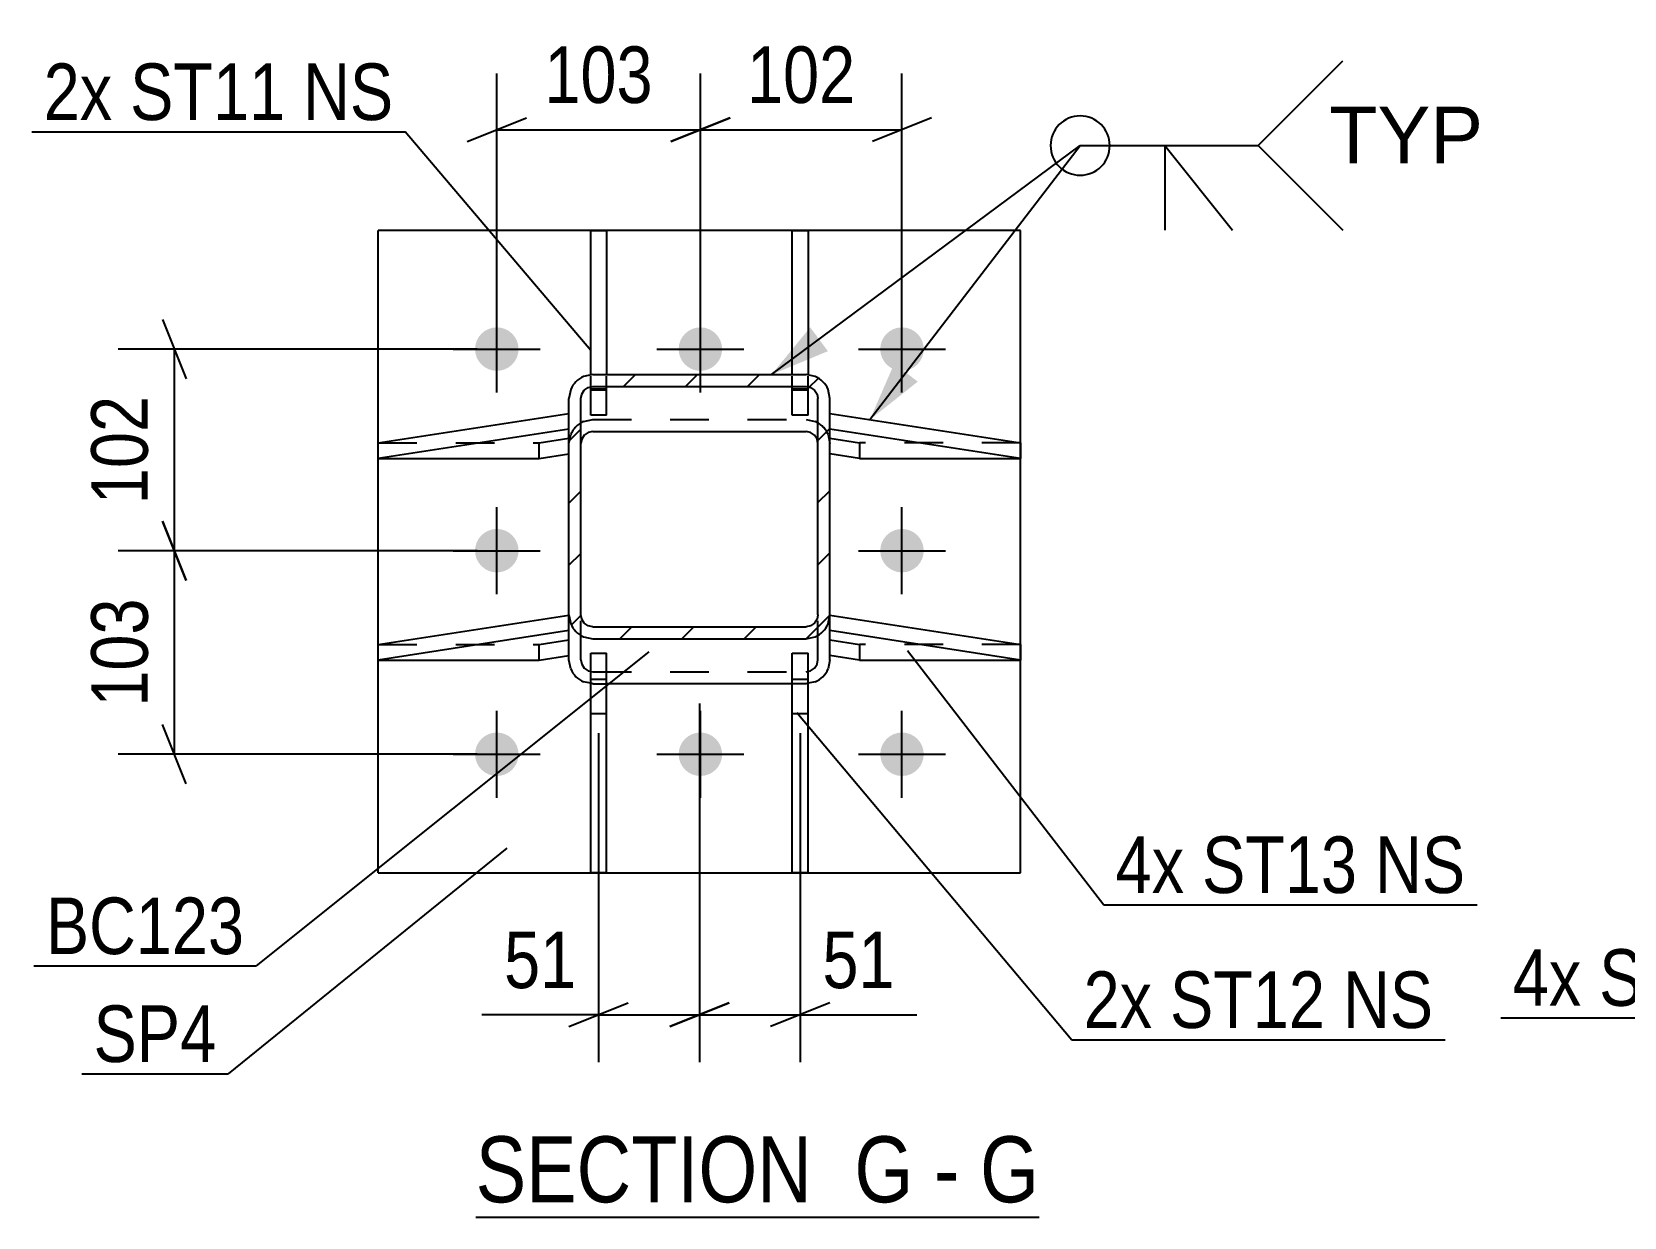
# Model space of a CAD drawing. Header units: millimetres. Extents: x 0 to 841, y 0 to 594.
# Drawn here: x 258.1 to 338.7, y 128 to 188 of the extents above; entities that cross this region are included whole.
import ezdxf

# ---------------------------------------------------------------- set-up
doc = ezdxf.new("R2010")
doc.units = ezdxf.units.MM
doc.linetypes.add('DXK_LINE_DOT2', pattern=[3.9198, 1.9599, -1.9599])
doc.styles.add('Arial', font='ARIAL.TTF', dxfattribs={"height": 0.2})
doc.styles.add('Arial Narrow', font='ARIALN.TTF', dxfattribs={"height": 0.2})

# ---------------------------------------------------------------- blocks, each defined once
blk = doc.blocks.new('Unknown-247305129-21 - 1936')
at = {"color": 6, "linetype": 'Continuous'}
blk.add_line((280.589, 128.041), (309.09, 128.041), dxfattribs=at)
at = {"color": 0, "linetype": 'Continuous'}
for points in [[(298.697, 128.791), (298.697, 132.291), (280.589, 132.291), (280.589, 128.791)], [(302.731, 128.791), (302.731, 132.291), (299.747, 132.291), (299.747, 128.791)], [(305.056, 128.791), (305.056, 132.291), (303.781, 132.291), (303.781, 128.791)], [(309.09, 128.791), (309.09, 132.291), (306.106, 132.291), (306.106, 128.791)]]:
    blk.add_wipeout(points, dxfattribs=at)
at = {"color": 7, "linetype": 'Continuous', "style": 'Arial Narrow'}
for s, height, p in [('SECTION ', 3.3405, (280.589, 128.791)), ('G', 3.34, (299.747, 128.791)), ('G', 3.34, (306.106, 128.791)), ('-', 3.34, (303.781, 128.791))]:
    blk.add_text(s, height=height, dxfattribs=at).set_placement(p)
blk = doc.blocks.new('Part-247305129-1976 - 1936')
at = {"color": 2, "linetype": 'Continuous'}
for p, q in [((296.607, 156.583), (297.407, 156.583)), ((296.607, 145.463), (296.607, 156.583)), ((297.407, 145.463), (297.407, 156.583)), ((297.407, 145.463), (296.607, 145.463))]:
    blk.add_line(p, q, dxfattribs=at)
at = {"color": 7, "linetype": 'DXK_LINE_DOT2'}
for p, q in [((296.607, 155.264), (297.407, 155.264)), ((296.607, 153.532), (297.407, 153.532))]:
    blk.add_line(p, q, dxfattribs=at)
blk = doc.blocks.new('Part-247305129-1961 - 1936')
at = {"color": 2, "linetype": 'Continuous'}
for p, q in [((286.407, 177.963), (287.207, 177.963)), ((286.407, 170.652), (286.407, 177.963)), ((287.207, 177.963), (287.207, 170.672))]:
    blk.add_line(p, q, dxfattribs=at)
at = {"color": 7, "linetype": 'DXK_LINE_DOT2'}
for p, q in [((286.407, 168.626), (286.407, 170.652)), ((287.207, 168.626), (287.207, 170.672)), ((286.407, 169.945), (287.207, 169.945)), ((286.407, 169.894), (287.207, 169.894)), ((287.207, 168.626), (286.407, 168.626))]:
    blk.add_line(p, q, dxfattribs=at)
blk = doc.blocks.new('Part-247305129-1966 - 1936')
at = {"color": 2, "linetype": 'Continuous'}
for p, q in [((286.407, 156.583), (287.207, 156.583)), ((286.407, 145.463), (286.407, 156.583)), ((287.207, 145.463), (287.207, 156.583)), ((287.207, 145.463), (286.407, 145.463))]:
    blk.add_line(p, q, dxfattribs=at)
at = {"color": 7, "linetype": 'DXK_LINE_DOT2'}
for p, q in [((286.407, 155.264), (287.207, 155.264)), ((286.407, 153.532), (287.207, 153.532))]:
    blk.add_line(p, q, dxfattribs=at)
blk = doc.blocks.new('Part-247305129-1971 - 1936')
at = {"color": 2, "linetype": 'Continuous'}
for p, q in [((296.607, 177.963), (297.407, 177.963)), ((296.607, 170.672), (296.607, 177.963)), ((297.407, 177.963), (297.407, 170.652))]:
    blk.add_line(p, q, dxfattribs=at)
at = {"color": 7, "linetype": 'DXK_LINE_DOT2'}
for p, q in [((296.607, 168.626), (296.607, 170.672)), ((297.407, 168.626), (297.407, 170.652)), ((296.607, 169.945), (297.407, 169.945)), ((296.607, 169.894), (297.407, 169.894)), ((297.407, 168.626), (296.607, 168.626))]:
    blk.add_line(p, q, dxfattribs=at)
blk = doc.blocks.new('Part-247305129-1981 - 1936')
at = {"color": 2, "linetype": 'Continuous'}
for p, q in [((298.507, 168.707), (308.157, 167.218)), ((308.157, 166.427), (298.507, 167.917)), ((308.157, 167.218), (308.157, 166.427)), ((300.007, 166.427), (298.507, 166.66)), ((300.007, 166.427), (308.157, 166.427))]:
    blk.add_line(p, q, dxfattribs=at)
at = {"color": 7, "linetype": 'DXK_LINE_DOT2'}
for p, q in [((298.507, 166.66), (298.507, 168.707)), ((298.507, 167.45), (300.007, 167.218)), ((308.157, 167.218), (300.007, 167.218)), ((300.007, 167.218), (300.007, 166.427))]:
    blk.add_line(p, q, dxfattribs=at)
blk = doc.blocks.new('Part-247305129-1986 - 1936')
at = {"color": 2, "linetype": 'Continuous'}
for p, q in [((298.507, 158.507), (308.157, 157.018)), ((298.507, 157.717), (298.507, 157.757)), ((308.157, 156.227), (298.507, 157.717)), ((298.507, 156.46), (298.507, 157.717)), ((300.007, 156.227), (298.507, 156.46)), ((308.157, 157.018), (308.157, 156.227)), ((300.007, 156.227), (308.157, 156.227))]:
    blk.add_line(p, q, dxfattribs=at)
at = {"color": 7, "linetype": 'DXK_LINE_DOT2'}
for p, q in [((298.507, 157.757), (298.507, 158.507)), ((298.507, 157.25), (300.007, 157.018)), ((308.157, 157.018), (300.007, 157.018)), ((300.007, 157.018), (300.007, 156.227))]:
    blk.add_line(p, q, dxfattribs=at)
blk = doc.blocks.new('Part-247305129-1991 - 1936')
at = {"color": 2, "linetype": 'Continuous'}
for p, q in [((275.657, 167.218), (285.307, 168.707)), ((285.307, 167.917), (275.657, 166.427)), ((275.657, 166.427), (275.657, 167.218)), ((275.657, 166.427), (283.807, 166.427)), ((283.807, 166.427), (285.307, 166.66))]:
    blk.add_line(p, q, dxfattribs=at)
at = {"color": 7, "linetype": 'DXK_LINE_DOT2'}
for p, q in [((285.307, 166.66), (285.307, 168.707)), ((275.657, 167.218), (283.807, 167.218)), ((283.807, 167.218), (285.307, 167.45)), ((283.807, 166.427), (283.807, 167.218))]:
    blk.add_line(p, q, dxfattribs=at)
blk = doc.blocks.new('Part-247305129-1996 - 1936')
at = {"color": 2, "linetype": 'Continuous'}
for p, q in [((275.657, 157.018), (285.307, 158.507)), ((285.307, 157.717), (275.657, 156.227)), ((285.307, 156.46), (285.307, 157.754)), ((275.657, 156.227), (275.657, 157.018)), ((283.807, 156.227), (285.307, 156.46)), ((275.657, 156.227), (283.807, 156.227))]:
    blk.add_line(p, q, dxfattribs=at)
at = {"color": 7, "linetype": 'DXK_LINE_DOT2'}
for p, q in [((285.307, 157.754), (285.307, 158.507)), ((283.807, 157.018), (285.307, 157.25)), ((275.657, 157.018), (283.807, 157.018)), ((283.807, 156.227), (283.807, 157.018))]:
    blk.add_line(p, q, dxfattribs=at)
blk = doc.blocks.new('Part-247305129-2011 - 1936')
at = {"color": 2, "linetype": 'Continuous'}
for p, q in [((308.157, 177.963), (275.657, 177.963)), ((275.657, 167.217), (275.657, 177.963)), ((308.157, 167.218), (308.157, 177.963)), ((275.657, 157.017), (275.657, 166.427)), ((308.157, 157.018), (308.157, 166.427)), ((275.657, 145.463), (275.657, 156.227)), ((308.157, 145.463), (308.157, 156.227)), ((275.657, 145.463), (308.157, 145.463))]:
    blk.add_line(p, q, dxfattribs=at)
at = {"color": 7, "linetype": 'DXK_LINE_DOT2'}
for p, q in [((275.657, 166.427), (275.657, 167.217)), ((308.157, 166.427), (308.157, 167.218)), ((275.657, 156.227), (275.657, 157.017)), ((308.157, 156.227), (308.157, 157.018))]:
    blk.add_line(p, q, dxfattribs=at)
blk = doc.blocks.new('Part-247305129-2096 - 1936')
at = {"linetype": 'Continuous'}
h = blk.add_hatch(dxfattribs=at)
h.set_pattern_fill('', scale=0.7, style=0, pattern_type=0)
h.set_pattern_definition([(45, (297.3069, 157.3104), (-1.57154, 1.57154), [])])
h.paths.add_polyline_path([(286.507, 157.31), (297.307, 157.31), (297.766, 157.403), (298.155, 157.666), (298.416, 158.06), (298.507, 158.525), (298.507, 169.457), (298.416, 169.922), (298.155, 170.316), (297.766, 170.58), (297.307, 170.672), (286.507, 170.672), (286.048, 170.58), (285.658, 170.316), (285.398, 169.922), (285.307, 169.457), (285.307, 158.525), (285.398, 158.06), (285.658, 157.666), (286.048, 157.403)])
h.paths.add_polyline_path([(285.953, 158.293), (285.907, 158.525), (285.907, 169.457), (285.953, 169.69), (286.083, 169.887), (286.277, 170.019), (286.507, 170.065), (297.307, 170.065), (297.536, 170.019), (297.731, 169.887), (297.861, 169.69), (297.907, 169.457), (297.907, 158.525), (297.861, 158.293), (297.731, 158.096), (297.536, 157.964), (297.307, 157.918), (286.507, 157.918), (286.277, 157.964), (286.083, 158.096)])
at = {"color": 2, "linetype": 'Continuous'}
for p, q in [((286.507, 170.672), (286.048, 170.58)), ((286.083, 169.887), (286.277, 170.019)), ((286.277, 170.019), (286.507, 170.065)), ((286.507, 170.672), (297.307, 170.672)), ((286.507, 170.065), (297.307, 170.065)), ((297.766, 170.58), (297.307, 170.672)), ((297.307, 170.065), (297.536, 170.019)), ((297.536, 170.019), (297.731, 169.887)), ((285.398, 169.922), (285.307, 169.457)), ((285.307, 158.525), (285.307, 169.457)), ((285.907, 169.457), (285.953, 169.69)), ((285.907, 158.525), (285.907, 169.457)), ((285.953, 169.69), (286.083, 169.887)), ((297.731, 169.887), (297.861, 169.69)), ((297.861, 169.69), (297.907, 169.457)), ((297.907, 158.525), (297.907, 169.457)), ((298.507, 169.457), (298.416, 169.922)), ((298.507, 158.525), (298.507, 169.457)), ((286.083, 167.608), (285.953, 167.411)), ((286.277, 167.74), (286.083, 167.608)), ((286.507, 167.786), (286.277, 167.74)), ((286.507, 167.786), (297.307, 167.786)), ((297.536, 167.74), (297.307, 167.786)), ((297.731, 167.608), (297.536, 167.74)), ((297.861, 167.411), (297.731, 167.608)), ((285.953, 167.411), (285.907, 167.179)), ((297.907, 167.179), (297.861, 167.411)), ((285.307, 157.755), (285.307, 158.525)), ((285.307, 158.525), (285.398, 158.06)), ((285.953, 158.293), (285.907, 158.525)), ((286.083, 158.096), (285.953, 158.293)), ((286.277, 157.964), (286.083, 158.096)), ((286.507, 157.918), (286.277, 157.964)), ((286.507, 157.918), (297.307, 157.918)), ((297.536, 157.964), (297.307, 157.918)), ((297.731, 158.096), (297.536, 157.964)), ((297.861, 158.293), (297.731, 158.096)), ((297.907, 158.525), (297.861, 158.293)), ((298.416, 158.06), (298.507, 158.525)), ((298.507, 157.755), (298.507, 158.525)), ((286.048, 157.403), (286.507, 157.31)), ((286.507, 157.31), (297.307, 157.31)), ((297.307, 157.31), (297.766, 157.403)), ((285.307, 156.246), (285.307, 156.46)), ((298.507, 156.246), (298.507, 156.46)), ((285.398, 155.782), (285.307, 156.246)), ((298.507, 156.246), (298.416, 155.782)), ((286.407, 155.052), (286.048, 155.124)), ((296.607, 155.032), (287.207, 155.032)), ((297.766, 155.124), (297.407, 155.052))]:
    blk.add_line(p, q, dxfattribs=at)
at = {"color": 7, "linetype": 'DXK_LINE_DOT2'}
for p, q in [((285.307, 158.525), (285.307, 169.457)), ((285.907, 156.246), (285.907, 169.457)), ((297.907, 156.246), (297.907, 169.457)), ((298.507, 158.525), (298.507, 169.457)), ((286.048, 168.301), (286.507, 168.394)), ((286.507, 168.394), (297.307, 168.394)), ((297.307, 168.394), (297.766, 168.301)), ((285.307, 167.179), (285.398, 167.644)), ((298.416, 167.644), (298.507, 167.179)), ((285.307, 156.46), (285.307, 157.755)), ((298.507, 156.46), (298.507, 157.755)), ((285.907, 156.246), (285.953, 156.014)), ((285.953, 156.014), (286.083, 155.817)), ((286.083, 155.817), (286.277, 155.685)), ((286.277, 155.685), (286.507, 155.639)), ((286.507, 155.639), (297.307, 155.639)), ((297.307, 155.639), (297.536, 155.685)), ((297.536, 155.685), (297.731, 155.817)), ((297.731, 155.817), (297.861, 156.014)), ((297.861, 156.014), (297.907, 156.246)), ((286.507, 155.032), (286.407, 155.052)), ((286.507, 155.032), (287.207, 155.032)), ((297.307, 155.032), (296.607, 155.032)), ((297.407, 155.052), (297.307, 155.032))]:
    blk.add_line(p, q, dxfattribs=at)
at = {"color": 2, "linetype": 'Continuous'}
for centre, start, end in [((286.517, 169.467), 112.85038, 157.84737), ((297.297, 169.467), 22.15263, 67.14962), ((286.517, 158.516), 202.15263, 247.14962), ((297.297, 158.516), 292.85038, 337.84737), ((286.517, 156.237), 202.15263, 247.14962), ((297.297, 156.237), 292.85038, 337.84737)]:
    blk.add_arc(centre, 1.207, start, end, dxfattribs=at)
at = {"color": 7, "linetype": 'DXK_LINE_DOT2'}
for centre, start, end in [((286.517, 167.188), 112.85038, 157.84737), ((297.297, 167.188), 22.15263, 67.14962)]:
    blk.add_arc(centre, 1.207, start, end, dxfattribs=at)
blk = doc.blocks.new('Bolt-247305129-2110 - 1936')
at = {"linetype": 'Continuous'}
for points in [[(281.657, 173.063, -1), (281.657, 170.863, -1)], [(291.957, 173.063, -1), (291.957, 170.863, -1)], [(302.157, 173.063, -1), (302.157, 170.863, -1)], [(281.657, 162.863, -1), (281.657, 160.663, -1)], [(302.157, 162.863, -1), (302.157, 160.663, -1)], [(281.657, 152.563, -1), (281.657, 150.363, -1)], [(291.957, 152.563, -1), (291.957, 150.363, -1)], [(302.157, 152.563, -1), (302.157, 150.363, -1)]]:
    blk.add_hatch(color=1, dxfattribs=at).paths.add_polyline_path(points)
at = {"color": 1, "linetype": 'Continuous'}
for p, q in [((281.657, 169.763), (281.657, 174.163)), ((291.957, 169.763), (291.957, 174.163)), ((302.157, 169.763), (302.157, 174.163)), ((279.457, 171.963), (283.857, 171.963)), ((289.757, 171.963), (294.157, 171.963)), ((299.957, 171.963), (304.357, 171.963)), ((281.657, 159.563), (281.657, 163.963)), ((302.157, 159.563), (302.157, 163.963)), ((279.457, 161.763), (283.857, 161.763)), ((299.957, 161.763), (304.357, 161.763)), ((281.657, 149.263), (281.657, 153.663)), ((291.957, 149.263), (291.957, 153.663)), ((302.157, 149.263), (302.157, 153.663)), ((279.457, 151.463), (283.857, 151.463)), ((289.757, 151.463), (294.157, 151.463)), ((299.957, 151.463), (304.357, 151.463))]:
    blk.add_line(p, q, dxfattribs=at)
blk = doc.blocks.new('StraightDimension-247305129-16691 - 1936')
at = {"color": 7, "linetype": 'Continuous'}
for p, q in [((281.657, 172.963), (281.657, 185.916)), ((291.957, 172.963), (291.957, 185.916)), ((280.157, 182.466), (283.157, 183.666)), ((281.657, 183.066), (291.957, 183.066)), ((293.457, 183.666), (290.457, 182.466))]:
    blk.add_line(p, q, dxfattribs=at)
at = {"color": 0}
blk.add_wipeout([(290.15, 183.816), (290.15, 188.016), (283.465, 188.016), (283.465, 183.816)], dxfattribs=at)
at = {"color": 3, "style": 'Arial Narrow'}
blk.add_text('103', height=2.8633, dxfattribs=at).set_placement((284.065, 184.416))
blk = doc.blocks.new('StraightDimension-247305129-16693 - 1936')
at = {"color": 7, "linetype": 'Continuous'}
for p, q in [((291.957, 172.963), (291.957, 185.916)), ((302.157, 172.963), (302.157, 185.916)), ((290.457, 182.466), (293.457, 183.666)), ((291.957, 183.066), (302.157, 183.066)), ((303.657, 183.666), (300.657, 182.466))]:
    blk.add_line(p, q, dxfattribs=at)
at = {"color": 0}
blk.add_wipeout([(300.4, 183.816), (300.4, 188.016), (293.715, 188.016), (293.715, 183.816)], dxfattribs=at)
at = {"color": 3, "style": 'Arial Narrow'}
blk.add_text('102', height=2.8633, dxfattribs=at).set_placement((294.315, 184.416))
blk = doc.blocks.new('StraightDimension-247305129-37582 - 1936')
at = {"color": 7, "linetype": 'Continuous'}
for p, q in [((291.907, 154.032), (291.907, 135.88)), ((286.807, 152.532), (286.807, 135.88)), ((285.307, 137.68), (288.307, 138.88)), ((293.407, 138.88), (290.407, 137.68)), ((286.807, 138.28), (280.901, 138.28)), ((286.807, 138.28), (280.901, 138.28)), ((286.807, 138.28), (291.907, 138.28))]:
    blk.add_line(p, q, dxfattribs=at)
at = {"color": 0}
blk.add_wipeout([(286.282, 139.03), (286.282, 143.23), (281.426, 143.23), (281.426, 139.03)], dxfattribs=at)
at = {"color": 3, "style": 'Arial Narrow'}
blk.add_text('51', height=2.8633, dxfattribs=at).set_placement((282.026, 139.63))
blk = doc.blocks.new('StraightDimension-247305129-16695 - 1936')
at = {"color": 7, "linetype": 'Continuous'}
for p, q in [((264.748, 163.263), (265.948, 160.263)), ((280.657, 161.763), (262.498, 161.763)), ((265.348, 151.463), (265.348, 161.763)), ((265.948, 149.963), (264.748, 152.963)), ((280.657, 151.463), (262.498, 151.463))]:
    blk.add_line(p, q, dxfattribs=at)
at = {"color": 0}
blk.add_wipeout([(264.598, 159.955), (260.398, 159.955), (260.398, 153.27), (264.598, 153.27)], dxfattribs=at)
at = {"color": 3, "style": 'Arial Narrow'}
blk.add_text('103', height=2.8633, rotation=90.00021, dxfattribs=at).set_placement((263.998, 153.87))
blk = doc.blocks.new('StraightDimension-247305129-16697 - 1936')
at = {"color": 7, "linetype": 'Continuous'}
for p, q in [((264.748, 173.463), (265.948, 170.463)), ((280.657, 171.963), (262.498, 171.963)), ((265.348, 161.763), (265.348, 171.963)), ((265.948, 160.263), (264.748, 163.263)), ((280.657, 161.763), (262.498, 161.763))]:
    blk.add_line(p, q, dxfattribs=at)
at = {"color": 0}
blk.add_wipeout([(264.598, 170.205), (260.398, 170.205), (260.398, 163.52), (264.598, 163.52)], dxfattribs=at)
at = {"color": 3, "style": 'Arial Narrow'}
blk.add_text('102', height=2.8633, rotation=90.00021, dxfattribs=at).set_placement((263.998, 164.12))
blk = doc.blocks.new('StraightDimension-247305129-37581 - 1936')
at = {"color": 7, "linetype": 'Continuous'}
for p, q in [((291.907, 154.032), (291.907, 135.88)), ((297.007, 152.532), (297.007, 135.88)), ((290.407, 137.68), (293.407, 138.88)), ((298.507, 138.88), (295.507, 137.68)), ((291.907, 138.28), (297.007, 138.28)), ((297.007, 138.28), (302.914, 138.28)), ((297.007, 138.28), (302.914, 138.28))]:
    blk.add_line(p, q, dxfattribs=at)
at = {"color": 0}
blk.add_wipeout([(302.389, 139.03), (302.389, 143.23), (297.532, 143.23), (297.532, 139.03)], dxfattribs=at)
at = {"color": 3, "style": 'Arial Narrow'}
blk.add_text('51', height=2.8633, dxfattribs=at).set_placement((298.132, 139.63))
blk = doc.blocks.new('MarkSet-247305129-5440 - 5140')
at = {"color": 30, "linetype": 'Continuous'}
for p in [(359.46, 153.857), (332.459, 138.134)]:
    blk.add_line(p, (351.35, 138.134), dxfattribs=at)
at = {"color": 0}
for points in [[(336.531, 138.734), (336.531, 141.734), (333.059, 141.734), (333.059, 138.734)], [(345.285, 138.734), (345.285, 141.734), (337.431, 141.734), (337.431, 138.734)], [(350.75, 138.734), (350.75, 141.734), (346.185, 141.734), (346.185, 138.734)]]:
    blk.add_wipeout(points, dxfattribs=at)
for points in [[(336.531, 138.734), (336.531, 141.734), (333.059, 141.734), (333.059, 138.734)], [(345.285, 138.734), (345.285, 141.734), (337.431, 141.734), (337.431, 138.734)], [(350.75, 138.734), (350.75, 141.734), (346.185, 141.734), (346.185, 138.734)]]:
    blk.add_wipeout(points, dxfattribs=at)
at = {"color": 3, "style": 'Arial Narrow'}
for s, p in [('4x', (333.059, 138.734)), ('ST16', (337.431, 138.734)), ('NS', (346.185, 138.734))]:
    blk.add_text(s, height=2.8633, dxfattribs=at).set_placement(p)
blk = doc.blocks.new('MarkSet-247305129-2159 - 1936')
at = {"color": 30, "linetype": 'Continuous'}
for p in [(258.132, 182.953), (286.407, 171.899)]:
    blk.add_line(p, (277.023, 182.953), dxfattribs=at)
at = {"color": 0}
for points in [[(262.204, 183.553), (262.204, 186.553), (258.732, 186.553), (258.732, 183.553)], [(270.958, 183.553), (270.958, 186.553), (263.104, 186.553), (263.104, 183.553)], [(276.423, 183.553), (276.423, 186.553), (271.858, 186.553), (271.858, 183.553)]]:
    blk.add_wipeout(points, dxfattribs=at)
for points in [[(262.204, 183.553), (262.204, 186.553), (258.732, 186.553), (258.732, 183.553)], [(270.958, 183.553), (270.958, 186.553), (263.104, 186.553), (263.104, 183.553)], [(276.423, 183.553), (276.423, 186.553), (271.858, 186.553), (271.858, 183.553)]]:
    blk.add_wipeout(points, dxfattribs=at)
at = {"color": 3, "style": 'Arial Narrow'}
for s, p in [('2x', (258.732, 183.553)), ('ST11', (263.104, 183.553)), ('NS', (271.858, 183.553))]:
    blk.add_text(s, height=2.8633, dxfattribs=at).set_placement(p)
blk = doc.blocks.new('Mark-247305129-2007 - 1936')
at = {"color": 30, "linetype": 'Continuous'}
for p in [(282.165, 146.708), (260.655, 135.291)]:
    blk.add_line(p, (268.066, 135.291), dxfattribs=at)
at = {"color": 0}
blk.add_wipeout([(267.466, 135.891), (267.466, 138.891), (261.255, 138.891), (261.255, 135.891)], dxfattribs=at)
blk.add_wipeout([(267.466, 135.891), (267.466, 138.891), (261.255, 138.891), (261.255, 135.891)], dxfattribs=at)
at = {"color": 3, "style": 'Arial Narrow'}
blk.add_text('SP4', height=2.8633, dxfattribs=at).set_placement((261.255, 135.891))
blk = doc.blocks.new('Mark-247305129-2092 - 1936')
at = {"color": 30, "linetype": 'Continuous'}
for p in [(289.348, 156.642), (258.241, 140.751)]:
    blk.add_line(p, (269.489, 140.751), dxfattribs=at)
at = {"color": 0}
blk.add_wipeout([(268.889, 141.351), (268.889, 144.351), (258.841, 144.351), (258.841, 141.351)], dxfattribs=at)
blk.add_wipeout([(268.889, 141.351), (268.889, 144.351), (258.841, 144.351), (258.841, 141.351)], dxfattribs=at)
at = {"color": 3, "style": 'Arial Narrow'}
blk.add_text('BC123', height=2.8633, dxfattribs=at).set_placement((258.841, 141.351))
blk = doc.blocks.new('MarkSet-247305129-2187 - 1936')
at = {"color": 30, "linetype": 'Continuous'}
for p, q in [((296.844, 153.582), (310.745, 137.013)), ((310.745, 137.013), (329.636, 137.013))]:
    blk.add_line(p, q, dxfattribs=at)
at = {"color": 0}
for points in [[(314.817, 137.613), (314.817, 140.613), (311.345, 140.613), (311.345, 137.613)], [(323.571, 137.613), (323.571, 140.613), (315.717, 140.613), (315.717, 137.613)], [(329.036, 137.613), (329.036, 140.613), (324.471, 140.613), (324.471, 137.613)]]:
    blk.add_wipeout(points, dxfattribs=at)
for points in [[(314.817, 137.613), (314.817, 140.613), (311.345, 140.613), (311.345, 137.613)], [(323.571, 137.613), (323.571, 140.613), (315.717, 140.613), (315.717, 137.613)], [(329.036, 137.613), (329.036, 140.613), (324.471, 140.613), (324.471, 137.613)]]:
    blk.add_wipeout(points, dxfattribs=at)
at = {"color": 3, "style": 'Arial Narrow'}
for s, p in [('2x', (311.345, 137.613)), ('ST12', (315.717, 137.613)), ('NS', (324.471, 137.613))]:
    blk.add_text(s, height=2.8633, dxfattribs=at).set_placement(p)
blk = doc.blocks.new('MarkSet-247305129-2215 - 1936')
at = {"color": 30, "linetype": 'Continuous'}
for p, q in [((302.438, 156.713), (312.367, 143.841)), ((312.367, 143.841), (331.258, 143.841))]:
    blk.add_line(p, q, dxfattribs=at)
at = {"color": 0}
for points in [[(316.439, 144.441), (316.439, 147.441), (312.967, 147.441), (312.967, 144.441)], [(325.193, 144.441), (325.193, 147.441), (317.339, 147.441), (317.339, 144.441)], [(330.658, 144.441), (330.658, 147.441), (326.093, 147.441), (326.093, 144.441)]]:
    blk.add_wipeout(points, dxfattribs=at)
for points in [[(316.439, 144.441), (316.439, 147.441), (312.967, 147.441), (312.967, 144.441)], [(325.193, 144.441), (325.193, 147.441), (317.339, 147.441), (317.339, 144.441)], [(330.658, 144.441), (330.658, 147.441), (326.093, 147.441), (326.093, 144.441)]]:
    blk.add_wipeout(points, dxfattribs=at)
at = {"color": 3, "style": 'Arial Narrow'}
for s, p in [('4x', (312.967, 144.441)), ('ST13', (317.339, 144.441)), ('NS', (326.093, 144.441))]:
    blk.add_text(s, height=2.8633, dxfattribs=at).set_placement(p)
blk = doc.blocks.new('WeldMark-247305129-20004 - 1936')
at = {"linetype": 'Continuous'}
for points in [[(298.408, 171.857), (295.552, 170.672), (297.514, 173.062)], [(302.955, 170.317), (300.534, 168.394), (301.765, 171.23)]]:
    blk.add_hatch(color=30, dxfattribs=at).paths.add_polyline_path(points)
at = {"color": 30, "linetype": 'Continuous'}
for p, q in [((295.552, 170.672), (311.171, 182.259)), ((300.534, 168.394), (311.171, 182.259)), ((311.171, 182.259), (320.171, 182.259))]:
    blk.add_line(p, q, dxfattribs=at)
at = {"color": 3, "linetype": 'Continuous'}
for q in [(318.885, 177.973), (315.456, 177.973)]:
    blk.add_line((315.456, 182.259), q, dxfattribs=at)
for start, end in [(90, 270), (270, 90)]:
    blk.add_arc((311.171, 182.259), 1.5, start, end, dxfattribs=at)
at = {"color": 0, "linetype": 'Continuous'}
blk.add_wipeout([(331.546, 181.359), (331.546, 184.359), (323.771, 184.359), (323.771, 181.359)], dxfattribs=at)
blk.add_wipeout([(331.546, 181.359), (331.546, 184.359), (323.771, 184.359), (323.771, 181.359)], dxfattribs=at)
at = {"color": 3, "linetype": 'Continuous'}
for q in [(324.456, 186.545), (324.456, 177.973)]:
    blk.add_line((320.171, 182.259), q, dxfattribs=at)
at = {"color": 3, "linetype": 'Continuous', "style": 'Arial'}
blk.add_text('TYP', height=2.8652, dxfattribs=at).set_placement((323.771, 181.359))

msp = doc.modelspace()

# ---------------------------------------------------------------- block references
for name in ['Part-247305129-2011 - 1936', 'Part-247305129-1961 - 1936', 'Part-247305129-1971 - 1936', 'Bolt-247305129-2110 - 1936', 'Part-247305129-2096 - 1936', 'Part-247305129-1991 - 1936', 'Part-247305129-1981 - 1936', 'Part-247305129-1996 - 1936', 'Part-247305129-1986 - 1936', 'Part-247305129-1966 - 1936', 'Part-247305129-1976 - 1936', 'MarkSet-247305129-5440 - 5140', 'Unknown-247305129-21 - 1936']:
    msp.add_blockref(name, (0, 0))

# ---------------------------------------------------------------- next in the draw order: block references
for name in ['StraightDimension-247305129-16691 - 1936', 'StraightDimension-247305129-37582 - 1936']:
    msp.add_blockref(name, (0, 0))

# ---------------------------------------------------------------- next in the draw order: block references
for name in ['StraightDimension-247305129-16693 - 1936', 'StraightDimension-247305129-16695 - 1936', 'StraightDimension-247305129-37581 - 1936', 'Mark-247305129-2007 - 1936']:
    msp.add_blockref(name, (0, 0))

# ---------------------------------------------------------------- next in the draw order: block references
for name in ['WeldMark-247305129-20004 - 1936', 'StraightDimension-247305129-16697 - 1936', 'Mark-247305129-2092 - 1936', 'MarkSet-247305129-2187 - 1936']:
    msp.add_blockref(name, (0, 0))

# ---------------------------------------------------------------- next in the draw order: block references
for name in ['MarkSet-247305129-2159 - 1936', 'MarkSet-247305129-2215 - 1936']:
    msp.add_blockref(name, (0, 0))

doc.saveas('drawing.dxf')
